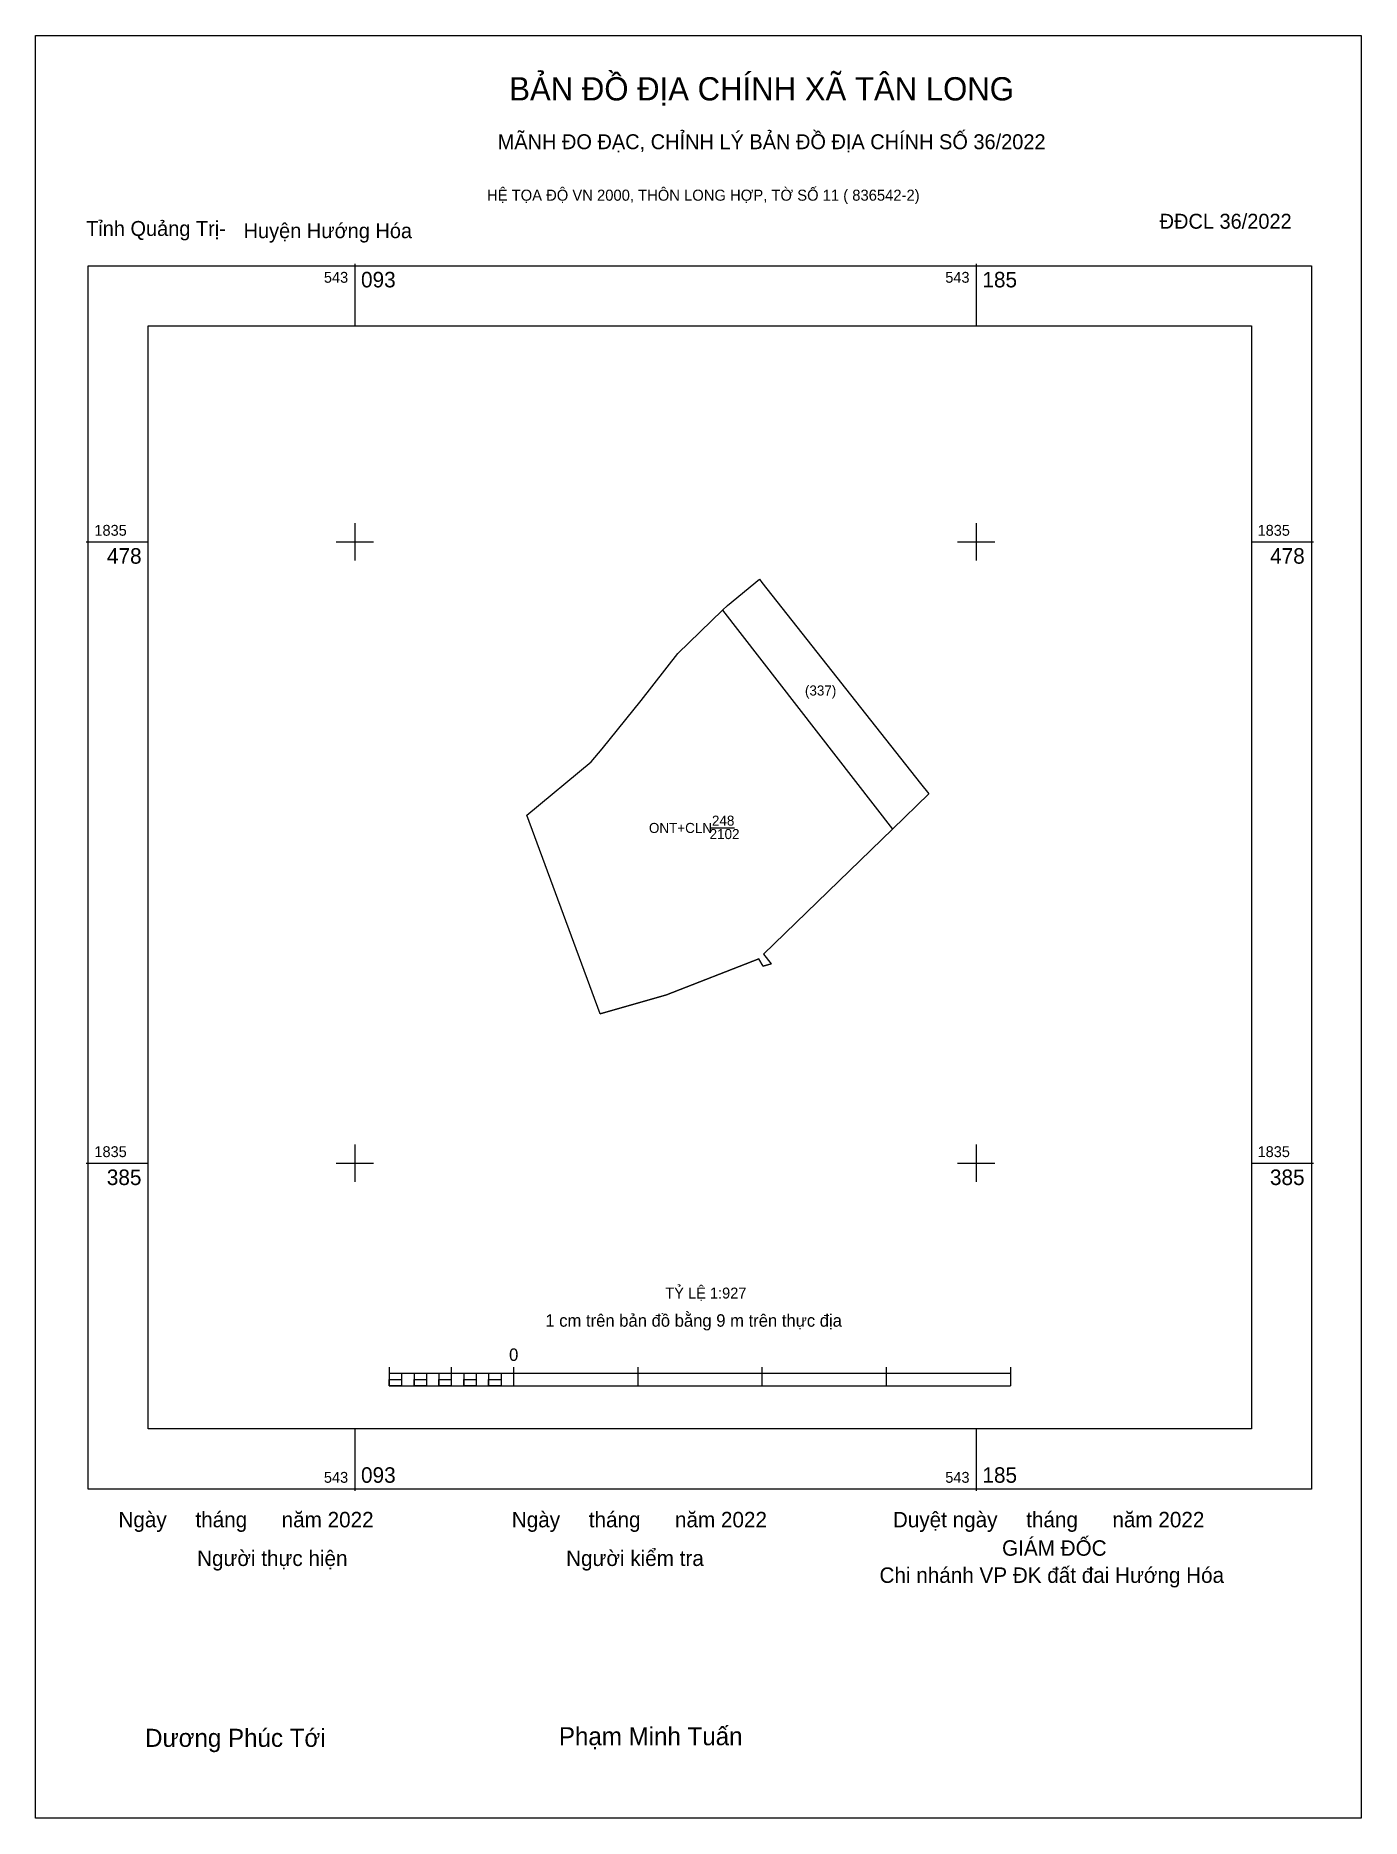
# Model space of a CAD drawing. Extents: x 543045 to 543243, y 1835288 to 1835554.
import ezdxf

# ---------------------------------------------------------------- set-up
doc = ezdxf.new("R2010")
doc.units = 0
for name, color, linetype in [('Level 1', 7, 'Continuous'), ('Level 10', 7, 'Continuous'), ('Level 15', 7, 'Continuous'), ('Level 28', 7, 'Continuous'), ('Level 3', 7, 'Continuous'), ('Level 6', 7, 'Continuous'), ('Level 62', 7, 'Continuous'), ('Level 63', 7, 'Continuous'), ('Level 9', 7, 'Continuous')]:
    doc.layers.add(name, color=color, linetype=linetype)

msp = doc.modelspace()

# ---------------------------------------------------------------- linework, layer by layer
at = {"layer": 'Level 10'}
msp.add_lwpolyline([(543153.47, 1835472.81), (543153.86, 1835472.31), (543177.52, 1835442.31), (543178.76, 1835440.74), (543173.34, 1835435.48), (543154.09, 1835416.83), (543155.23, 1835415.38), (543154.01, 1835415.02), (543153.37, 1835416.12), (543139.62, 1835410.74), (543129.71, 1835407.88), (543118.75, 1835437.55), (543128.37, 1835445.51), (543129.98, 1835447.48), (543135.84, 1835454.66), (543141.32, 1835461.68), (543147.96, 1835468.15), (543148.71, 1835468.88)], close=True, dxfattribs=at)
at = {"layer": 'Level 15'}
msp.add_lwpolyline([(543045.43, 1835553.93), (543243.33, 1835553.93), (543243.33, 1835287.8), (543045.43, 1835287.8)], close=True, dxfattribs=at)
at = {"layer": 'Level 28'}
msp.add_line((543146.09, 1835435.65), (543149.75, 1835435.65), dxfattribs=at)
msp.add_line((543146.09, 1835435.65), (543149.75, 1835435.65), dxfattribs=at)
at = {"layer": 'Level 3'}
for p, q in [((543147.96, 1835468.15), (543173.34, 1835435.48)), ((543135.84, 1835454.66), (543141.32, 1835461.68)), ((543177.52, 1835442.31), (543178.76, 1835440.74)), ((543139.62, 1835410.74), (543153.37, 1835416.12)), ((543154.01, 1835415.02), (543155.23, 1835415.38)), ((543129.71, 1835407.88), (543139.62, 1835410.74))]:
    msp.add_line(p, q, dxfattribs=at)
at = {"layer": 'Level 62'}
msp.add_lwpolyline([(543062.25, 1835510.61), (543226.91, 1835510.61), (543226.91, 1835345.95), (543062.25, 1835345.95)], close=True, dxfattribs=at)
at = {"layer": 'Level 63'}
for p, q in [((543093.07, 1835519.88), (543093.07, 1835510.61)), ((543185.83, 1835519.88), (543185.83, 1835510.61)), ((543093.07, 1835481.13), (543093.07, 1835475.56)), ((543185.83, 1835481.13), (543185.83, 1835475.56)), ((543052.98, 1835478.34), (543062.25, 1835478.34)), ((543090.29, 1835478.34), (543095.85, 1835478.34)), ((543183.05, 1835478.34), (543188.61, 1835478.34)), ((543226.91, 1835478.34), (543236.18, 1835478.34)), ((543093.07, 1835388.37), (543093.07, 1835382.8)), ((543185.83, 1835388.37), (543185.83, 1835382.8)), ((543052.98, 1835385.59), (543062.25, 1835385.59)), ((543090.29, 1835385.59), (543095.85, 1835385.59)), ((543183.05, 1835385.59), (543188.61, 1835385.59)), ((543226.91, 1835385.59), (543236.18, 1835385.59)), ((543098.2, 1835355.17), (543098.2, 1835352.38)), ((543107.48, 1835355.17), (543107.48, 1835352.38)), ((543116.75, 1835355.17), (543116.75, 1835352.38)), ((543135.31, 1835355.17), (543135.31, 1835352.38)), ((543153.86, 1835355.17), (543153.86, 1835352.38)), ((543172.41, 1835355.17), (543172.41, 1835352.38)), ((543190.96, 1835355.17), (543190.96, 1835352.38)), ((543098.2, 1835354.24), (543190.96, 1835354.24)), ((543098.2, 1835352.38), (543190.96, 1835352.38)), ((543100.06, 1835354.24), (543100.06, 1835352.38)), ((543101.91, 1835354.24), (543101.91, 1835352.38)), ((543103.77, 1835354.24), (543103.77, 1835352.38)), ((543105.62, 1835354.24), (543105.62, 1835352.38)), ((543107.48, 1835354.24), (543107.48, 1835352.38)), ((543109.33, 1835354.24), (543109.33, 1835352.38)), ((543111.19, 1835354.24), (543111.19, 1835352.38)), ((543113.04, 1835354.24), (543113.04, 1835352.38)), ((543114.9, 1835354.24), (543114.9, 1835352.38)), ((543116.75, 1835354.24), (543116.75, 1835352.38)), ((543093.07, 1835345.95), (543093.07, 1835336.68)), ((543185.83, 1835345.95), (543185.83, 1835336.68))]:
    msp.add_line(p, q, dxfattribs=at)
for points in [[(543053.27, 1835519.59), (543235.9, 1835519.59), (543235.9, 1835336.96), (543053.27, 1835336.96)], [(543098.2, 1835353.31), (543100.06, 1835353.31), (543100.06, 1835352.38), (543098.2, 1835352.38)], [(543098.2, 1835353.31), (543100.06, 1835353.31), (543100.06, 1835352.38), (543098.2, 1835352.38)], [(543101.91, 1835353.31), (543103.77, 1835353.31), (543103.77, 1835352.38), (543101.91, 1835352.38)], [(543105.62, 1835353.31), (543107.48, 1835353.31), (543107.48, 1835352.38), (543105.62, 1835352.38)], [(543109.33, 1835353.31), (543111.19, 1835353.31), (543111.19, 1835352.38), (543109.33, 1835352.38)], [(543113.04, 1835353.31), (543114.9, 1835353.31), (543114.9, 1835352.38), (543113.04, 1835352.38)]]:
    msp.add_lwpolyline(points, close=True, dxfattribs=at)

# ---------------------------------------------------------------- texts
at = {"layer": 'Level 1'}
msp.add_text('2102', height=1.5, dxfattribs=at).set_placement((543146.04, 1835433.99))
at = {"layer": 'Level 10'}
for s, p in [('(337)', (543160.27, 1835455.42)), ('248', (543146.39, 1835435.99)), ('ONT+CLN', (543136.98, 1835434.9))]:
    msp.add_text(s, height=1.5, dxfattribs=at).set_placement(p)
at = {"layer": 'Level 6'}
msp.add_text('TỶ LỆ 1:927', height=1.6306, dxfattribs=at).set_placement((543139.42, 1835365.4))
at = {"layer": 'Level 63'}
for s, height, p in [('BẢN ĐỒ ĐỊA CHÍNH XÃ TÂN LONG', 3.4725, (543116.13, 1835544.26)), ('MÃNH ĐO ĐẠC, CHỈNH LÝ BẢN ĐỒ ĐỊA CHÍNH SỐ 36/2022', 2.2282, (543114.4, 1835536.98)), ('HỆ TỌA ĐỘ VN 2000, THÔN LONG HỢP, TỜ SỐ 11 ( 836542-2)', 1.6494, (543112.81, 1835529.29)), ('543', 1.623, (543088.46, 1835517.04)), ('093', 2.319, (543094, 1835516.35)), ('543', 1.623, (543181.22, 1835517.04)), ('185', 2.319, (543186.76, 1835516.35)), ('1835', 1.623, (543054.2, 1835479.27)), ('1835', 1.623, (543227.84, 1835479.27)), ('478', 2.319, (543056.07, 1835475.1)), ('478', 2.319, (543229.71, 1835475.1)), ('1835', 1.623, (543054.2, 1835386.51)), ('1835', 1.623, (543227.84, 1835386.51)), ('385', 2.319, (543056.05, 1835382.34)), ('385', 2.319, (543229.69, 1835382.34)), ('1 cm trên bản đồ bằng 9 m trên thực địa', 1.8551, (543121.52, 1835361.19)), ('0', 1.86, (543116.1, 1835356.09)), ('543', 1.623, (543088.46, 1835337.89)), ('093', 2.319, (543094, 1835337.89)), ('543', 1.623, (543181.22, 1835337.89)), ('185', 2.319, (543186.76, 1835337.89)), ('Ngày     tháng      năm 2022', 2.3081, (543057.79, 1835331.24)), ('Ngày     tháng      năm 2022', 2.3081, (543116.51, 1835331.24)), ('Duyệt ngày     tháng      năm 2022', 2.3081, (543173.4, 1835331.24)), ('Người thực hiện', 2.3081, (543069.53, 1835325.47)), ('Người kiểm tra', 2.3081, (543124.62, 1835325.47)), ('GIÁM ĐỐC', 2.308, (543189.7, 1835327)), ('Chi nhánh VP ĐK đất đai Hướng Hóa', 2.3081, (543171.4, 1835322.95)), ('Dương Phúc Tới', 2.6922, (543061.77, 1835298.47)), ('Phạm Minh Tuấn', 2.6922, (543123.54, 1835298.71))]:
    msp.add_text(s, height=height, dxfattribs=at).set_placement(p)
at = {"layer": 'Level 9'}
for s, p in [('ĐĐCL 36/2022', (543213.22, 1835525.11)), ('Tỉnh Quảng Trị-', (543052.96, 1835524.03)), ('Huyện Hướng Hóa', (543076.47, 1835523.7))]:
    msp.add_text(s, height=2.2282, dxfattribs=at).set_placement(p)

doc.saveas('drawing.dxf')
